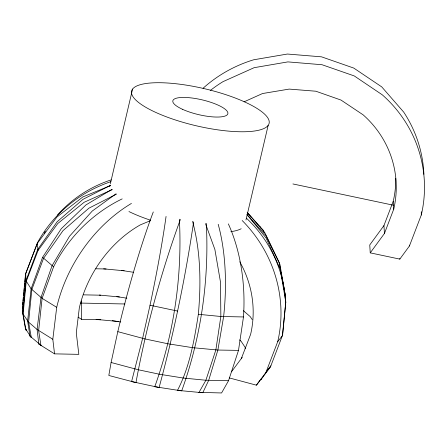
<?xml version="1.0" encoding="UTF-8"?>
<svg xmlns="http://www.w3.org/2000/svg" width="447" height="447" viewBox="0 0 447 447"><rect width="100%" height="100%" fill="white"/><g stroke="black" fill="none" stroke-linecap="round" stroke-linejoin="round"><path stroke-width="0.67" d="M177.336 390.214L177.509 390.365C189.712 366.797 194.322 340.262 198.351 314.291C201.15 283.236 200.709 251.65 192.573 221.371M22.73 304.955L22.993 302.217M23.121 300.853L23.445 297.434M23.641 295.383L23.898 292.651M24.026 291.288L24.35 287.868M24.484 286.505L24.808 283.085M24.937 281.716L25.714 273.519L37.554 242.565A131.345 126.093 -3.6 0 1 110.817 181.678M229.311 377.922L256.427 385.18L265.959 372.351L277.732 341.62L282.431 335.624L285.795 301.988L280.168 268.91L266.11 238.039L247.113 214.599M285.795 301.988L282.616 335.015L270.591 366.579L260.959 379.732L260.523 379.643M285.275 297.283L285.409 295.897L279.872 264.25L265.959 235.653L246.945 214.627M150.242 220.751L140.274 224.902A103.101 77.823 -58.1 0 0 79.337 307.787L76.286 332.87L78.828 354.354L54.545 353.856L52.819 339.279L56.708 307.329A131.345 99.145 -58.1 0 1 131.435 203.424M198.697 392.349L221.578 392.963L228.529 380.71L238.497 350.381L243.481 316.951A131.345 78.583 -88.8 0 0 228.344 223.88M193.629 221.835C185.416 277.671 173.866 333.037 159.11 387.51L131.552 381.554M153.287 211.956A131.345 14.539 -75 0 0 117.807 331.657L111.102 362.489L108.811 375.469L136.011 382.621M135.933 382.727C146.147 327.198 161.032 272.474 180.387 219.432M166.06 216.426A131.345 10.259 -78.1 0 1 150.024 305.234L142.627 338.362L131.563 381.677M109.744 186.371L110.063 185.019M110.381 183.672L132.558 89.098M245.973 219.958L268.155 125.383A70.615 18.992 13.2 0 0 177.034 83.868A70.615 18.992 13.2 0 0 155.886 112.471A70.615 18.992 13.2 0 0 268.155 125.383M112.024 189.344L85.936 204.944L61.284 228.702L42.582 257.31L31.106 288.812L27.63 321.063L29.955 336.077L41.359 345.637M122.182 198.881A131.345 112.571 -49.1 0 0 53.59 266.837L42.107 298.339L38.638 330.59L40.956 345.598M206.296 223.394C209.285 280.018 200.971 337.563 181.683 390.885L154.757 386.711C174.051 333.384 182.365 275.838 179.37 219.22M112.236 189.668L84.165 202.262L57.825 223.461L38.056 250.46L26.217 281.414L23.104 314.213L25.943 330.009L26.384 330.098M231.457 371.831L241.374 358.483L250.616 334.362A103.101 98.642 36.5 0 0 239.748 261.769M421.303 211.766L421.286 215.007L409.446 245.962L399.814 259.115L370.245 252.862L369.747 244.967L383.939 225.584L393.237 201.284A103.101 98.977 -3.6 0 0 395.751 178.241M370.245 252.862L384.442 233.474L393.734 209.179L393.237 201.284M177.509 390.365L202.776 392.729L208.66 380.408L217.879 350.04L223.612 316.655A131.345 57.73 -84.7 0 0 218.192 224.288M198.949 392.5L205.899 380.246L215.867 349.923L220.852 316.493L220.516 282.23L214.884 249.482L205.48 223.623M22.613 306.798L22.736 313.246L25.434 328.668L29.994 335.568M241.374 358.483L242.201 357.365M256.427 385.18L260.919 379.106L260.959 379.732M270.843 365.747L270.591 366.579L265.959 372.351M409.698 245.129L409.446 245.962M267.116 370.764L270.429 366.3M116.036 193.808L92.233 211.062L69.531 236.228L52.048 265.719L40.984 297.523L37.095 329.478L38.822 344.056L54.545 353.856M110.571 185.276L83.041 199.306L57.166 221.729L37.688 249.493L25.948 280.705L22.736 313.246L23.104 314.213L28.602 322.125L37.095 329.478L52.819 339.279M116.438 194.16L88.908 208.185L63.033 230.607L43.555 258.372L31.815 289.589L28.602 322.125L31.301 337.546L31.731 337.614M244.096 101.81L262.534 93.535L289.17 89.093L315.85 91.222L340.994 100.061L363.093 114.812A103.101 98.977 -3.6 0 1 393.734 209.179M110.593 185.566L82.891 196.92L56.87 217.063L37.302 243.397L25.529 274.128L22.35 307.156L22.579 308.497M243.481 316.951L220.852 316.493L198.351 314.291M228.529 380.71L205.899 380.246L183.399 378.045L159.484 374.245L138.218 369.747L111.102 362.489M238.497 350.381L217.879 350.04L192.618 347.677L167.888 343.771L144.923 338.915L117.807 331.657M95.792 268.776L106.095 268.988M83.511 294.847L100.631 295.193M80.499 303.072L124.92 303.977M78.136 317.18L81.605 319.348L100.754 319.739M38.822 344.056L39.185 344.061M103.637 268.848L124.165 270.77M99.346 295.076L119.461 296.959M96.094 319.404L118.695 321.516M29.955 336.077L31.301 337.546M121.724 270.463L133.664 272.318M116.807 296.624L126.859 298.183M112.264 320.683L120.751 322.002M25.434 328.668L25.865 328.735L25.943 330.009M292.925 183.952L393.483 205.229M150.024 305.234L177.576 311.067M56.708 307.329L42.107 298.339L31.106 288.812L25.948 280.705L25.714 273.519M243.38 310.693L250.236 316.627L252.153 319.527M239.558 339.916L241.089 341.24L245.163 347.403L245.252 348.777M42.582 257.31L53.59 266.837M247.398 212.995L248.739 214.554M250.074 216.108L251.415 217.667M285.409 295.897L280.912 271.972M260.093 226.774L260.696 228.02M264.216 232.496L263.065 230.015L247.197 212.448L264.836 232.703L279.213 262.518L280.185 267.921M399.774 258.489L399.814 259.115M383.939 225.584L384.442 233.474M282.532 333.702L282.431 335.624M38.056 250.46L37.302 243.397L37.554 242.565M81.494 300.937L81.605 319.348M421.286 215.007A131.345 126.093 -3.6 0 0 382.246 94.792L354.264 75.934L322.063 64.737L287.89 61.893L254.142 67.681L223.014 81.645A131.345 126.093 -3.6 0 0 210.492 90.333M203.078 88.255A131.345 126.093 -3.6 0 1 253.639 59.792L287.393 54.037L321.566 56.842L353.767 68.078L381.749 86.897L403.691 112.085A131.345 126.093 -3.6 0 1 423.896 174.313M241.179 228.747A70.615 18.992 13.2 0 1 230.87 231.669M150.566 220.226A70.615 18.992 13.2 0 1 128.948 211.548M242.179 220.522A131.345 125.668 36.5 0 1 277.732 341.62M44.259 233.172A131.345 125.668 36.5 0 1 45.348 231.384M57.484 215.046A131.345 125.668 36.5 0 1 111.174 179.884M246.481 218.22A131.345 126.093 -3.6 0 1 285.544 302.826M182.566 109.331A28.245 7.593 13.2 0 0 227.478 114.499A28.245 7.593 13.2 0 0 191.025 97.893A28.245 7.593 13.2 0 0 182.566 109.331"/></g></svg>
